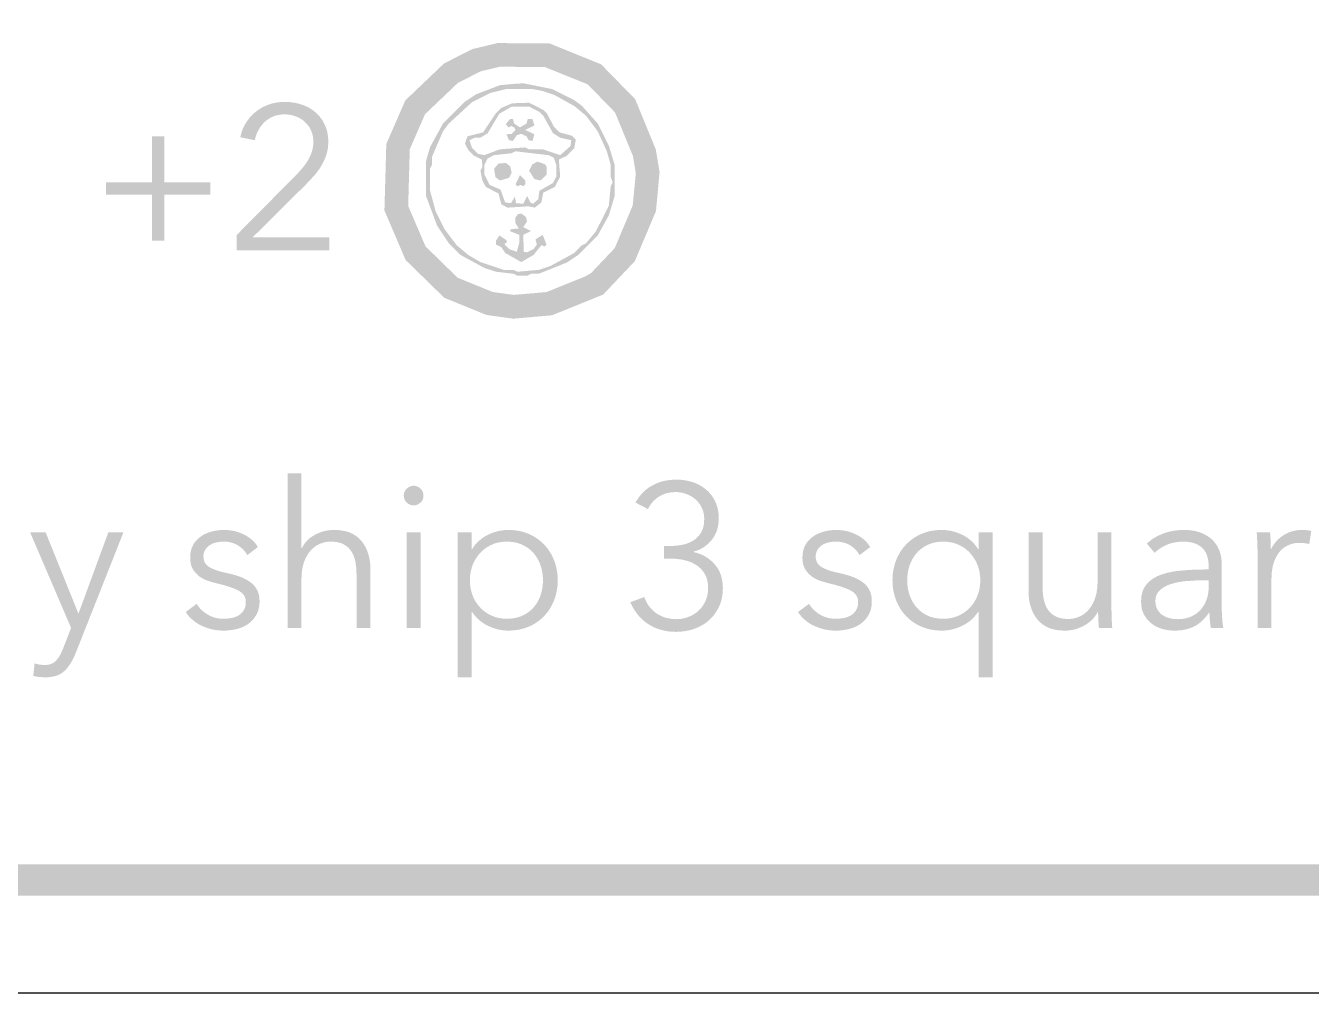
# Model space of a CAD drawing. Header units: millimetres. Extents: x 4 to 66.9, y 4 to 45.8.
# Drawn here: x 22.69 to 39.02, y 3.96 to 16.26 of the extents above; entities that cross this region are included whole.
import ezdxf

# ---------------------------------------------------------------- set-up
doc = ezdxf.new("R2010")
doc.units = ezdxf.units.MM
doc.layers.add('CUT', color=1, linetype='Continuous')
doc.layers.add('RASTER', color=7, linetype='Continuous')

msp = doc.modelspace()

# ---------------------------------------------------------------- hatches: boundary and pattern name
at = {"layer": 'RASTER'}
h = msp.add_hatch(color=7, dxfattribs=at)
h.paths.add_polyline_path([(5.2, 42.4), (5.234, 42.916), (5.337, 43.363), (5.509, 43.741), (5.75, 44.05), (6.059, 44.291), (6.438, 44.463), (6.884, 44.566), (7.4, 44.6), (63.489, 44.6), (64.005, 44.566), (64.452, 44.463), (64.83, 44.291), (65.139, 44.05), (65.38, 43.741), (65.552, 43.363), (65.655, 42.916), (65.689, 42.4), (65.689, 7.4), (65.655, 6.884), (65.552, 6.438), (65.38, 6.059), (65.139, 5.75), (64.83, 5.509), (64.452, 5.338), (64.005, 5.234), (63.489, 5.2), (7.4, 5.2), (6.884, 5.234), (6.438, 5.337), (6.059, 5.509), (5.75, 5.75), (5.509, 6.059), (5.337, 6.438), (5.234, 6.884), (5.2, 7.4)])
h.paths.add_polyline_path([(5.6, 42.4), (5.6, 7.4), (5.628, 6.978), (5.712, 6.612), (5.853, 6.303), (6.05, 6.05), (6.303, 5.853), (6.612, 5.713), (6.978, 5.628), (7.4, 5.6), (63.489, 5.6), (63.911, 5.628), (64.277, 5.712), (64.586, 5.853), (64.839, 6.05), (65.036, 6.303), (65.177, 6.612), (65.261, 6.978), (65.289, 7.4), (65.289, 42.4), (65.261, 42.822), (65.177, 43.188), (65.036, 43.497), (64.839, 43.75), (64.586, 43.947), (64.277, 44.088), (63.911, 44.172), (63.489, 44.2), (7.4, 44.2), (6.978, 44.172), (6.612, 44.088), (6.303, 43.947), (6.05, 43.75), (5.853, 43.497), (5.712, 43.188), (5.628, 42.822), (5.6, 42.4)], flags=0)
h = msp.add_hatch(color=7, dxfattribs=at)
h.paths.add_polyline_path([(28.681, 16.035), (29.345, 16.03), (29.998, 15.765), (30.431, 15.322), (30.693, 14.684), (30.741, 14.394), (30.695, 13.899), (30.426, 13.263), (30.024, 12.839), (29.375, 12.576), (28.882, 12.533), (28.542, 12.58), (28.006, 12.798), (27.514, 13.279), (27.245, 13.908), (27.269, 14.753), (27.51, 15.306), (28.003, 15.777), (28.367, 15.96)])
h.paths.add_polyline_path([(28.715, 15.735), (28.47, 15.677), (28.178, 15.529), (27.761, 15.131), (27.567, 14.686), (27.547, 13.965), (27.767, 13.452), (28.174, 13.054), (28.621, 12.872), (28.889, 12.835), (29.304, 12.871), (29.851, 13.092), (30.171, 13.429), (30.4, 13.973), (30.439, 14.383), (30.402, 14.601), (30.175, 15.154), (29.827, 15.511), (29.285, 15.73), (28.715, 15.735)], flags=0)
h = msp.add_hatch(color=7, dxfattribs=at)
h.paths.add_polyline_path([(28.769, 15.838), (29.206, 15.846), (29.429, 15.796), (29.757, 15.655), (29.98, 15.507), (30.152, 15.334), (30.35, 15.038), (30.491, 14.66), (30.54, 14.413), (30.54, 14.191), (30.441, 13.746), (30.202, 13.319), (29.905, 13.022), (29.528, 12.832), (29.108, 12.733), (28.861, 12.733), (28.811, 12.758), (28.564, 12.783), (28.416, 12.832), (28.063, 13.022), (27.791, 13.269), (27.668, 13.442), (27.502, 13.771), (27.428, 14.067), (27.428, 14.462), (27.477, 14.709), (27.618, 15.063), (27.791, 15.31), (27.939, 15.458), (28.137, 15.606), (28.416, 15.747), (28.638, 15.821)])
h.paths.add_polyline_path([(28.984, 15.796), (28.935, 15.771), (28.737, 15.771), (28.416, 15.673), (28.186, 15.557), (27.915, 15.359), (27.742, 15.137), (27.601, 14.858), (27.527, 14.635), (27.502, 14.339), (27.477, 14.289), (27.502, 14.018), (27.576, 13.771), (27.717, 13.492), (27.841, 13.319), (28.088, 13.096), (28.441, 12.906), (28.688, 12.832), (28.885, 12.832), (28.935, 12.807), (29.034, 12.832), (29.231, 12.832), (29.552, 12.931), (29.93, 13.146), (30.152, 13.393), (30.367, 13.795), (30.441, 14.067), (30.441, 14.215), (30.466, 14.265), (30.441, 14.536), (30.343, 14.858), (30.177, 15.186), (30.113, 15.245), (30.078, 15.31), (29.856, 15.507), (29.503, 15.697), (29.256, 15.771)], flags=0)
h.paths.add_polyline_path([(28.893, 15.517), (29.009, 15.524), (29.379, 15.45), (29.658, 15.31), (29.757, 15.235), (29.955, 15.013), (30.096, 14.734), (30.17, 14.487), (30.17, 14.092), (30.096, 13.845), (29.955, 13.59), (29.708, 13.343), (29.56, 13.245), (29.206, 13.104), (29.108, 13.104), (29.058, 13.079), (28.935, 13.079), (28.885, 13.104), (28.663, 13.129), (28.515, 13.178), (28.211, 13.343), (28.063, 13.492), (27.915, 13.714), (27.774, 14.092), (27.774, 14.536), (27.823, 14.709), (27.989, 15.013), (28.26, 15.285), (28.409, 15.384), (28.712, 15.5)], flags=0)
h.paths.add_polyline_path([(28.787, 15.45), (28.589, 15.401), (28.359, 15.285), (28.063, 15.013), (27.989, 14.914), (27.848, 14.586), (27.848, 14.487), (27.823, 14.438), (27.823, 14.166), (27.897, 13.894), (28.013, 13.665), (28.162, 13.467), (28.31, 13.343), (28.465, 13.252), (28.762, 13.153), (28.885, 13.153), (28.935, 13.129), (29.206, 13.153), (29.355, 13.203), (29.658, 13.368), (29.742, 13.457), (29.807, 13.492), (29.93, 13.64), (30.096, 13.968), (30.12, 14.215), (30.145, 14.265), (30.12, 14.339), (30.12, 14.487), (30.071, 14.66), (29.955, 14.914), (29.807, 15.112), (29.658, 15.235), (29.404, 15.376), (29.256, 15.426), (29.132, 15.45)], flags=0)
h.paths.add_polyline_path([(28.868, 15.27), (29.083, 15.277), (29.263, 15.186), (29.313, 15.137), (29.397, 14.974), (29.471, 14.9), (29.626, 14.858), (29.676, 14.808), (29.658, 14.702), (29.56, 14.603), (29.461, 14.554), (29.478, 14.339), (29.411, 14.208), (29.263, 14.134), (29.239, 14.01), (29.157, 13.944), (29.076, 13.961), (28.811, 13.944), (28.73, 13.986), (28.695, 14.124), (28.532, 14.208), (28.49, 14.289), (28.465, 14.413), (28.49, 14.462), (28.483, 14.554), (28.384, 14.603), (28.31, 14.677), (28.268, 14.759), (28.3, 14.85), (28.498, 14.9), (28.656, 15.137), (28.73, 15.211)], flags=0)
h.paths.add_polyline_path([(28.861, 15.228), (28.705, 15.137), (28.557, 14.89), (28.465, 14.833), (28.391, 14.833), (28.325, 14.801), (28.359, 14.702), (28.433, 14.628), (28.515, 14.611), (28.712, 14.685), (29.034, 14.709), (29.083, 14.685), (29.256, 14.685), (29.478, 14.611), (29.609, 14.727), (29.619, 14.801), (29.478, 14.833), (29.387, 14.89), (29.263, 15.112), (29.214, 15.161), (29.083, 15.228)], flags=0)
h.paths.add_polyline_path([(28.843, 15.072), (28.878, 15.072), (28.893, 15.013), (28.967, 14.964), (29.051, 15.013), (29.066, 15.072), (29.125, 15.072), (29.15, 14.988), (29.034, 14.932), (29.15, 14.875), (29.125, 14.791), (29.076, 14.801), (29.051, 14.85), (28.984, 14.882), (28.927, 14.865), (28.878, 14.791), (28.829, 14.801), (28.794, 14.875), (28.861, 14.882), (28.91, 14.932), (28.893, 14.964), (28.861, 14.981), (28.819, 14.964), (28.787, 15.006)], flags=0)
h.paths.add_polyline_path([(28.91, 14.66), (28.861, 14.635), (28.638, 14.611), (28.557, 14.569), (28.515, 14.487), (28.515, 14.364), (28.582, 14.233), (28.72, 14.173), (28.779, 14.01), (28.853, 14.001), (28.903, 14.084), (28.917, 14.001), (29.009, 13.993), (29.058, 14.092), (29.1, 14.01), (29.132, 13.993), (29.199, 14.05), (29.214, 14.159), (29.387, 14.257), (29.429, 14.339), (29.429, 14.487), (29.397, 14.578), (29.33, 14.611)], flags=0)
h.paths.add_polyline_path([(29.189, 14.529), (29.288, 14.494), (29.305, 14.462), (29.305, 14.364), (29.231, 14.289), (29.15, 14.307), (29.083, 14.413), (29.125, 14.494)], flags=0)
h.paths.add_polyline_path([(28.695, 14.504), (28.787, 14.512), (28.843, 14.47), (28.861, 14.388), (28.829, 14.322), (28.712, 14.289), (28.656, 14.331), (28.638, 14.438)], flags=0)
h.paths.add_polyline_path([(28.967, 14.356), (29.034, 14.289), (29.034, 14.24), (29.009, 14.215), (28.977, 14.233), (28.935, 14.215), (28.91, 14.24)], flags=0)
h.paths.add_polyline_path([(28.942, 13.862), (28.984, 13.87), (29.041, 13.828), (29.058, 13.771), (29.009, 13.697), (29.108, 13.647), (29.009, 13.598), (29.016, 13.383), (29.058, 13.376), (29.14, 13.418), (29.182, 13.474), (29.164, 13.541), (29.256, 13.598), (29.305, 13.474), (29.281, 13.45), (29.239, 13.467), (29.14, 13.343), (28.984, 13.252), (28.779, 13.368), (28.73, 13.442), (28.663, 13.474), (28.663, 13.524), (28.705, 13.59), (28.794, 13.531), (28.804, 13.507), (28.769, 13.482), (28.829, 13.418), (28.927, 13.383), (28.959, 13.499), (28.959, 13.598), (28.836, 13.647), (28.861, 13.672), (28.952, 13.679), (28.91, 13.746), (28.91, 13.82)], flags=0)
for points in [[(26.545, 13.4), (25.367, 13.4), (25.367, 13.595), (26.121, 14.357), (26.131, 14.367), (26.142, 14.378), (26.152, 14.389), (26.162, 14.4), (26.172, 14.411), (26.183, 14.423), (26.193, 14.435), (26.203, 14.447), (26.213, 14.459), (26.222, 14.471), (26.232, 14.483), (26.241, 14.496), (26.25, 14.508), (26.258, 14.521), (26.266, 14.534), (26.274, 14.547), (26.282, 14.56), (26.289, 14.573), (26.296, 14.587), (26.302, 14.6), (26.308, 14.614), (26.314, 14.628), (26.319, 14.643), (26.324, 14.657), (26.328, 14.672), (26.332, 14.687), (26.335, 14.702), (26.337, 14.717), (26.339, 14.732), (26.341, 14.747), (26.342, 14.762), (26.342, 14.778), (26.342, 14.798), (26.34, 14.817), (26.338, 14.836), (26.335, 14.855), (26.331, 14.873), (26.326, 14.89), (26.32, 14.907), (26.313, 14.924), (26.306, 14.94), (26.298, 14.955), (26.289, 14.97), (26.279, 14.984), (26.269, 14.997), (26.258, 15.01), (26.246, 15.022), (26.234, 15.034), (26.221, 15.045), (26.208, 15.056), (26.194, 15.065), (26.18, 15.074), (26.165, 15.083), (26.149, 15.091), (26.133, 15.098), (26.117, 15.104), (26.1, 15.11), (26.084, 15.115), (26.066, 15.119), (26.049, 15.123), (26.032, 15.126), (26.014, 15.127), (25.996, 15.129), (25.978, 15.129), (25.942, 15.128), (25.907, 15.123), (25.873, 15.116), (25.842, 15.106), (25.811, 15.093), (25.782, 15.077), (25.754, 15.058), (25.728, 15.037), (25.704, 15.013), (25.682, 14.987), (25.663, 14.96), (25.645, 14.932), (25.63, 14.902), (25.617, 14.87), (25.607, 14.836), (25.598, 14.801), (25.414, 14.838), (25.419, 14.862), (25.425, 14.885), (25.432, 14.908), (25.44, 14.931), (25.449, 14.953), (25.459, 14.975), (25.471, 14.996), (25.483, 15.017), (25.496, 15.038), (25.51, 15.057), (25.524, 15.076), (25.539, 15.095), (25.555, 15.112), (25.572, 15.129), (25.589, 15.145), (25.608, 15.16), (25.626, 15.175), (25.646, 15.188), (25.666, 15.201), (25.686, 15.214), (25.708, 15.225), (25.73, 15.235), (25.752, 15.245), (25.775, 15.254), (25.799, 15.262), (25.823, 15.269), (25.848, 15.274), (25.873, 15.279), (25.898, 15.283), (25.924, 15.285), (25.951, 15.287), (25.978, 15.288), (26.006, 15.287), (26.033, 15.286), (26.06, 15.283), (26.087, 15.279), (26.113, 15.275), (26.139, 15.269), (26.165, 15.263), (26.19, 15.255), (26.215, 15.246), (26.238, 15.237), (26.262, 15.226), (26.284, 15.215), (26.305, 15.202), (26.326, 15.189), (26.346, 15.174), (26.365, 15.159), (26.384, 15.142), (26.401, 15.125), (26.418, 15.107), (26.433, 15.087), (26.448, 15.067), (26.462, 15.046), (26.474, 15.024), (26.486, 15), (26.497, 14.976), (26.506, 14.951), (26.514, 14.925), (26.52, 14.898), (26.525, 14.87), (26.529, 14.841), (26.531, 14.811), (26.532, 14.781), (26.531, 14.759), (26.53, 14.737), (26.528, 14.716), (26.526, 14.695), (26.522, 14.675), (26.518, 14.655), (26.513, 14.636), (26.507, 14.617), (26.501, 14.598), (26.494, 14.58), (26.486, 14.561), (26.479, 14.543), (26.47, 14.526), (26.461, 14.508), (26.452, 14.491), (26.442, 14.474), (26.432, 14.457), (26.421, 14.44), (26.41, 14.424), (26.398, 14.408), (26.386, 14.392), (26.374, 14.376), (26.361, 14.36), (26.347, 14.345), (26.333, 14.33), (26.32, 14.315), (26.306, 14.299), (26.291, 14.284), (26.277, 14.269), (26.262, 14.254), (26.248, 14.239), (26.233, 14.224), (25.57, 13.566), (26.545, 13.566)], [(24.447, 14.266), (25.032, 14.266), (25.032, 14.11), (24.447, 14.11), (24.447, 13.525), (24.291, 13.525), (24.291, 14.11), (23.706, 14.11), (23.706, 14.266), (24.291, 14.266), (24.291, 14.851), (24.447, 14.851)], [(26.196, 9.617), (26.21, 9.643), (26.225, 9.667), (26.243, 9.69), (26.262, 9.712), (26.284, 9.733), (26.307, 9.752), (26.333, 9.769), (26.36, 9.786), (26.389, 9.8), (26.418, 9.813), (26.448, 9.824), (26.479, 9.832), (26.509, 9.839), (26.541, 9.844), (26.572, 9.847), (26.605, 9.848), (26.661, 9.846), (26.713, 9.839), (26.762, 9.829), (26.807, 9.814), (26.849, 9.794), (26.887, 9.77), (26.921, 9.742), (26.952, 9.71), (26.979, 9.674), (27.002, 9.636), (27.022, 9.594), (27.038, 9.55), (27.051, 9.503), (27.06, 9.454), (27.066, 9.401), (27.067, 9.346), (27.067, 8.6), (26.891, 8.6), (26.891, 9.273), (26.89, 9.297), (26.89, 9.32), (26.888, 9.343), (26.887, 9.365), (26.885, 9.387), (26.882, 9.407), (26.879, 9.428), (26.875, 9.448), (26.871, 9.467), (26.866, 9.485), (26.86, 9.503), (26.854, 9.52), (26.847, 9.536), (26.839, 9.552), (26.831, 9.567), (26.822, 9.581), (26.812, 9.595), (26.801, 9.608), (26.79, 9.62), (26.778, 9.631), (26.764, 9.642), (26.751, 9.651), (26.736, 9.66), (26.72, 9.669), (26.704, 9.676), (26.686, 9.682), (26.668, 9.688), (26.648, 9.692), (26.628, 9.695), (26.606, 9.698), (26.584, 9.699), (26.56, 9.7), (26.543, 9.699), (26.526, 9.698), (26.508, 9.696), (26.491, 9.693), (26.474, 9.689), (26.457, 9.684), (26.441, 9.678), (26.424, 9.671), (26.408, 9.664), (26.392, 9.655), (26.376, 9.646), (26.361, 9.635), (26.347, 9.624), (26.332, 9.611), (26.319, 9.598), (26.306, 9.584), (26.293, 9.569), (26.281, 9.553), (26.27, 9.536), (26.259, 9.518), (26.249, 9.499), (26.239, 9.479), (26.231, 9.458), (26.222, 9.436), (26.215, 9.413), (26.209, 9.389), (26.203, 9.364), (26.199, 9.338), (26.196, 9.311), (26.193, 9.283), (26.192, 9.254), (26.191, 9.224), (26.191, 8.6), (26.014, 8.6), (26.014, 10.566), (26.191, 10.566), (26.191, 9.617)], [(30.798, 9.645), (30.879, 9.645), (30.901, 9.645), (30.923, 9.646), (30.944, 9.648), (30.965, 9.65), (30.985, 9.652), (31.006, 9.655), (31.026, 9.659), (31.045, 9.663), (31.065, 9.668), (31.083, 9.674), (31.101, 9.68), (31.119, 9.687), (31.135, 9.695), (31.151, 9.703), (31.167, 9.712), (31.182, 9.722), (31.196, 9.732), (31.21, 9.744), (31.222, 9.756), (31.234, 9.768), (31.245, 9.782), (31.256, 9.796), (31.265, 9.811), (31.274, 9.827), (31.282, 9.844), (31.289, 9.861), (31.295, 9.88), (31.3, 9.899), (31.303, 9.919), (31.306, 9.939), (31.307, 9.961), (31.308, 9.983), (31.308, 10.002), (31.306, 10.021), (31.304, 10.04), (31.301, 10.058), (31.297, 10.075), (31.292, 10.092), (31.286, 10.109), (31.279, 10.125), (31.272, 10.141), (31.264, 10.156), (31.255, 10.17), (31.245, 10.184), (31.235, 10.197), (31.224, 10.21), (31.212, 10.222), (31.2, 10.234), (31.187, 10.245), (31.174, 10.256), (31.16, 10.265), (31.146, 10.274), (31.131, 10.283), (31.115, 10.291), (31.099, 10.298), (31.083, 10.304), (31.066, 10.31), (31.05, 10.315), (31.032, 10.319), (31.015, 10.323), (30.998, 10.326), (30.98, 10.327), (30.962, 10.329), (30.944, 10.329), (30.915, 10.328), (30.887, 10.326), (30.86, 10.321), (30.834, 10.315), (30.808, 10.308), (30.784, 10.298), (30.76, 10.287), (30.737, 10.274), (30.715, 10.26), (30.695, 10.244), (30.675, 10.226), (30.656, 10.207), (30.639, 10.186), (30.622, 10.163), (30.607, 10.139), (30.593, 10.113), (30.434, 10.196), (30.457, 10.232), (30.48, 10.266), (30.505, 10.297), (30.532, 10.325), (30.56, 10.352), (30.589, 10.376), (30.62, 10.397), (30.653, 10.416), (30.687, 10.433), (30.721, 10.447), (30.757, 10.46), (30.795, 10.47), (30.833, 10.478), (30.872, 10.483), (30.913, 10.486), (30.954, 10.488), (30.982, 10.487), (31.008, 10.486), (31.035, 10.483), (31.061, 10.479), (31.086, 10.475), (31.112, 10.469), (31.137, 10.463), (31.161, 10.455), (31.185, 10.447), (31.208, 10.437), (31.231, 10.427), (31.253, 10.415), (31.274, 10.403), (31.294, 10.39), (31.314, 10.375), (31.333, 10.36), (31.351, 10.344), (31.368, 10.327), (31.384, 10.309), (31.399, 10.29), (31.413, 10.271), (31.426, 10.25), (31.438, 10.228), (31.45, 10.205), (31.46, 10.182), (31.468, 10.158), (31.476, 10.132), (31.482, 10.106), (31.487, 10.079), (31.49, 10.052), (31.492, 10.023), (31.493, 9.994), (31.491, 9.953), (31.487, 9.915), (31.48, 9.878), (31.47, 9.843), (31.457, 9.81), (31.441, 9.778), (31.423, 9.748), (31.402, 9.719), (31.378, 9.693), (31.353, 9.669), (31.327, 9.647), (31.299, 9.627), (31.27, 9.61), (31.239, 9.595), (31.207, 9.583), (31.173, 9.572), (31.173, 9.567), (31.212, 9.557), (31.249, 9.545), (31.284, 9.53), (31.318, 9.512), (31.351, 9.492), (31.381, 9.469), (31.411, 9.443), (31.438, 9.415), (31.463, 9.384), (31.485, 9.352), (31.503, 9.317), (31.518, 9.28), (31.53, 9.24), (31.538, 9.199), (31.543, 9.155), (31.545, 9.11), (31.544, 9.077), (31.542, 9.045), (31.538, 9.014), (31.533, 8.984), (31.526, 8.956), (31.518, 8.928), (31.508, 8.9), (31.497, 8.874), (31.484, 8.849), (31.47, 8.825), (31.456, 8.802), (31.44, 8.779), (31.424, 8.758), (31.406, 8.738), (31.387, 8.718), (31.368, 8.7), (31.347, 8.683), (31.326, 8.666), (31.304, 8.651), (31.28, 8.637), (31.256, 8.624), (31.232, 8.612), (31.206, 8.601), (31.179, 8.591), (31.152, 8.582), (31.125, 8.574), (31.097, 8.568), (31.068, 8.563), (31.04, 8.559), (31.011, 8.556), (30.982, 8.554), (30.952, 8.553), (30.902, 8.555), (30.854, 8.559), (30.807, 8.567), (30.762, 8.578), (30.719, 8.591), (30.677, 8.608), (30.637, 8.628), (30.598, 8.651), (30.562, 8.676), (30.527, 8.705), (30.495, 8.736), (30.466, 8.769), (30.438, 8.806), (30.413, 8.844), (30.39, 8.886), (30.369, 8.93), (30.546, 8.995), (30.559, 8.963), (30.574, 8.933), (30.59, 8.904), (30.609, 8.877), (30.629, 8.852), (30.652, 8.829), (30.676, 8.808), (30.702, 8.788), (30.73, 8.771), (30.759, 8.756), (30.788, 8.743), (30.819, 8.733), (30.851, 8.725), (30.884, 8.719), (30.917, 8.716), (30.952, 8.714), (30.971, 8.715), (30.991, 8.716), (31.01, 8.718), (31.029, 8.721), (31.048, 8.725), (31.067, 8.73), (31.085, 8.735), (31.104, 8.742), (31.122, 8.749), (31.14, 8.757), (31.157, 8.765), (31.173, 8.775), (31.189, 8.785), (31.205, 8.796), (31.22, 8.807), (31.234, 8.82), (31.248, 8.833), (31.26, 8.846), (31.273, 8.861), (31.284, 8.876), (31.295, 8.892), (31.305, 8.908), (31.315, 8.925), (31.324, 8.943), (31.332, 8.962), (31.338, 8.981), (31.344, 9.001), (31.349, 9.021), (31.353, 9.042), (31.355, 9.064), (31.357, 9.087), (31.357, 9.11), (31.357, 9.135), (31.355, 9.16), (31.352, 9.183), (31.347, 9.205), (31.342, 9.227), (31.335, 9.247), (31.327, 9.267), (31.317, 9.285), (31.307, 9.303), (31.295, 9.319), (31.283, 9.335), (31.27, 9.35), (31.256, 9.364), (31.241, 9.377), (31.226, 9.389), (31.209, 9.401), (31.192, 9.411), (31.174, 9.421), (31.156, 9.43), (31.137, 9.439), (31.118, 9.446), (31.098, 9.453), (31.077, 9.459), (31.056, 9.464), (31.034, 9.469), (31.013, 9.473), (30.991, 9.476), (30.969, 9.479), (30.947, 9.481), (30.924, 9.483), (30.902, 9.484), (30.879, 9.484), (30.798, 9.484)], [(23.355, 8.79), (23.36, 8.79), (23.737, 9.817), (23.929, 9.817), (23.323, 8.285), (23.309, 8.251), (23.294, 8.219), (23.278, 8.188), (23.261, 8.159), (23.243, 8.132), (23.225, 8.106), (23.205, 8.082), (23.184, 8.06), (23.162, 8.041), (23.137, 8.024), (23.111, 8.009), (23.081, 7.997), (23.05, 7.988), (23.016, 7.981), (22.98, 7.977), (22.941, 7.976), (22.921, 7.976), (22.901, 7.977), (22.881, 7.978), (22.861, 7.98), (22.841, 7.982), (22.822, 7.985), (22.802, 7.988), (22.783, 7.992), (22.801, 8.153), (22.816, 8.148), (22.832, 8.144), (22.848, 8.14), (22.865, 8.137), (22.881, 8.135), (22.897, 8.133), (22.914, 8.132), (22.931, 8.132), (22.953, 8.133), (22.974, 8.135), (22.994, 8.14), (23.012, 8.146), (23.029, 8.154), (23.045, 8.163), (23.06, 8.175), (23.074, 8.188), (23.087, 8.203), (23.099, 8.219), (23.111, 8.237), (23.123, 8.256), (23.134, 8.277), (23.144, 8.299), (23.155, 8.323), (23.165, 8.348), (23.264, 8.603), (22.744, 9.817), (22.941, 9.817)], [(25.502, 9.528), (25.492, 9.547), (25.48, 9.564), (25.467, 9.581), (25.453, 9.597), (25.438, 9.612), (25.421, 9.626), (25.403, 9.639), (25.384, 9.652), (25.364, 9.663), (25.343, 9.673), (25.321, 9.681), (25.299, 9.688), (25.276, 9.693), (25.253, 9.697), (25.228, 9.699), (25.203, 9.7), (25.192, 9.7), (25.18, 9.699), (25.168, 9.698), (25.156, 9.697), (25.145, 9.696), (25.133, 9.694), (25.121, 9.692), (25.11, 9.689), (25.098, 9.687), (25.087, 9.683), (25.076, 9.68), (25.065, 9.676), (25.055, 9.671), (25.045, 9.666), (25.036, 9.661), (25.026, 9.656), (25.018, 9.65), (25.009, 9.643), (25.001, 9.636), (24.994, 9.629), (24.986, 9.621), (24.98, 9.613), (24.974, 9.605), (24.968, 9.596), (24.963, 9.586), (24.958, 9.577), (24.954, 9.567), (24.951, 9.556), (24.949, 9.545), (24.947, 9.534), (24.946, 9.522), (24.946, 9.51), (24.947, 9.489), (24.95, 9.47), (24.956, 9.451), (24.963, 9.434), (24.973, 9.418), (24.985, 9.404), (25, 9.391), (25.016, 9.379), (25.035, 9.368), (25.056, 9.357), (25.08, 9.347), (25.106, 9.337), (25.135, 9.327), (25.167, 9.318), (25.201, 9.31), (25.237, 9.302), (25.289, 9.29), (25.338, 9.277), (25.383, 9.263), (25.425, 9.248), (25.463, 9.231), (25.497, 9.213), (25.528, 9.194), (25.556, 9.173), (25.58, 9.151), (25.6, 9.127), (25.618, 9.102), (25.633, 9.074), (25.644, 9.045), (25.652, 9.014), (25.657, 8.981), (25.658, 8.946), (25.658, 8.92), (25.656, 8.896), (25.653, 8.872), (25.648, 8.85), (25.642, 8.828), (25.636, 8.808), (25.627, 8.789), (25.618, 8.77), (25.607, 8.753), (25.596, 8.736), (25.584, 8.72), (25.571, 8.705), (25.558, 8.691), (25.544, 8.678), (25.528, 8.665), (25.513, 8.653), (25.496, 8.642), (25.479, 8.632), (25.461, 8.623), (25.443, 8.614), (25.425, 8.607), (25.406, 8.6), (25.386, 8.594), (25.366, 8.588), (25.345, 8.584), (25.325, 8.58), (25.304, 8.576), (25.283, 8.574), (25.263, 8.572), (25.242, 8.57), (25.221, 8.569), (25.201, 8.569), (25.166, 8.57), (25.132, 8.572), (25.098, 8.577), (25.065, 8.583), (25.031, 8.591), (24.998, 8.601), (24.965, 8.613), (24.933, 8.626), (24.901, 8.641), (24.871, 8.659), (24.842, 8.678), (24.815, 8.699), (24.789, 8.723), (24.764, 8.748), (24.741, 8.776), (24.72, 8.805), (24.86, 8.909), (24.872, 8.89), (24.886, 8.871), (24.901, 8.853), (24.918, 8.835), (24.936, 8.819), (24.955, 8.803), (24.976, 8.788), (24.998, 8.774), (25.021, 8.761), (25.044, 8.75), (25.069, 8.741), (25.093, 8.733), (25.119, 8.727), (25.145, 8.723), (25.171, 8.72), (25.198, 8.72), (25.212, 8.72), (25.226, 8.72), (25.24, 8.721), (25.254, 8.722), (25.267, 8.724), (25.281, 8.725), (25.294, 8.728), (25.307, 8.73), (25.32, 8.733), (25.332, 8.736), (25.344, 8.74), (25.356, 8.744), (25.367, 8.749), (25.378, 8.754), (25.388, 8.76), (25.398, 8.766), (25.408, 8.773), (25.417, 8.78), (25.425, 8.788), (25.433, 8.796), (25.441, 8.804), (25.448, 8.813), (25.455, 8.823), (25.461, 8.833), (25.466, 8.843), (25.471, 8.854), (25.475, 8.866), (25.478, 8.878), (25.481, 8.891), (25.483, 8.904), (25.484, 8.918), (25.484, 8.933), (25.483, 8.956), (25.478, 8.978), (25.471, 8.998), (25.461, 9.017), (25.448, 9.034), (25.432, 9.05), (25.413, 9.064), (25.392, 9.077), (25.367, 9.089), (25.34, 9.101), (25.311, 9.112), (25.279, 9.124), (25.244, 9.135), (25.207, 9.146), (25.167, 9.156), (25.125, 9.167), (25.111, 9.17), (25.097, 9.174), (25.083, 9.177), (25.069, 9.181), (25.054, 9.186), (25.04, 9.19), (25.025, 9.195), (25.01, 9.199), (24.994, 9.204), (24.98, 9.21), (24.965, 9.216), (24.951, 9.223), (24.937, 9.231), (24.923, 9.239), (24.91, 9.247), (24.896, 9.256), (24.884, 9.266), (24.872, 9.277), (24.86, 9.288), (24.849, 9.299), (24.839, 9.311), (24.829, 9.324), (24.819, 9.337), (24.811, 9.351), (24.803, 9.366), (24.796, 9.382), (24.79, 9.398), (24.785, 9.416), (24.782, 9.434), (24.779, 9.453), (24.777, 9.473), (24.777, 9.494), (24.777, 9.517), (24.779, 9.539), (24.782, 9.561), (24.786, 9.581), (24.791, 9.601), (24.797, 9.619), (24.805, 9.637), (24.813, 9.654), (24.823, 9.671), (24.833, 9.686), (24.844, 9.701), (24.856, 9.715), (24.868, 9.728), (24.882, 9.741), (24.896, 9.752), (24.911, 9.763), (24.926, 9.774), (24.942, 9.784), (24.959, 9.793), (24.976, 9.801), (24.994, 9.808), (25.012, 9.815), (25.031, 9.822), (25.05, 9.827), (25.069, 9.832), (25.089, 9.836), (25.109, 9.84), (25.129, 9.843), (25.149, 9.845), (25.17, 9.847), (25.19, 9.848), (25.211, 9.848), (25.243, 9.847), (25.274, 9.844), (25.305, 9.84), (25.336, 9.834), (25.367, 9.826), (25.398, 9.816), (25.428, 9.804), (25.458, 9.791), (25.487, 9.776), (25.514, 9.759), (25.539, 9.741), (25.563, 9.722), (25.584, 9.701), (25.604, 9.679), (25.622, 9.655), (25.637, 9.63)], [(33.281, 9.528), (33.271, 9.547), (33.259, 9.564), (33.246, 9.581), (33.232, 9.597), (33.217, 9.612), (33.2, 9.626), (33.182, 9.639), (33.163, 9.652), (33.143, 9.663), (33.122, 9.673), (33.101, 9.681), (33.078, 9.688), (33.055, 9.693), (33.032, 9.697), (33.007, 9.699), (32.982, 9.7), (32.971, 9.7), (32.959, 9.699), (32.947, 9.698), (32.936, 9.697), (32.924, 9.696), (32.912, 9.694), (32.901, 9.692), (32.889, 9.689), (32.877, 9.687), (32.866, 9.683), (32.855, 9.68), (32.845, 9.676), (32.834, 9.671), (32.824, 9.666), (32.815, 9.661), (32.806, 9.656), (32.797, 9.65), (32.788, 9.643), (32.78, 9.636), (32.773, 9.629), (32.766, 9.621), (32.759, 9.613), (32.753, 9.605), (32.747, 9.596), (32.742, 9.586), (32.737, 9.577), (32.734, 9.567), (32.731, 9.556), (32.728, 9.545), (32.726, 9.534), (32.725, 9.522), (32.725, 9.51), (32.726, 9.489), (32.729, 9.47), (32.735, 9.451), (32.743, 9.434), (32.752, 9.418), (32.764, 9.404), (32.779, 9.391), (32.795, 9.379), (32.814, 9.368), (32.835, 9.357), (32.859, 9.347), (32.886, 9.337), (32.914, 9.327), (32.946, 9.318), (32.98, 9.31), (33.016, 9.302), (33.068, 9.29), (33.117, 9.277), (33.162, 9.263), (33.204, 9.248), (33.242, 9.231), (33.276, 9.213), (33.307, 9.194), (33.335, 9.173), (33.359, 9.151), (33.38, 9.127), (33.397, 9.102), (33.412, 9.074), (33.423, 9.045), (33.431, 9.014), (33.436, 8.981), (33.437, 8.946), (33.437, 8.92), (33.435, 8.896), (33.432, 8.872), (33.427, 8.85), (33.422, 8.828), (33.415, 8.808), (33.407, 8.789), (33.397, 8.77), (33.387, 8.753), (33.375, 8.736), (33.363, 8.72), (33.351, 8.705), (33.337, 8.691), (33.323, 8.678), (33.308, 8.665), (33.292, 8.653), (33.275, 8.642), (33.258, 8.632), (33.241, 8.623), (33.223, 8.614), (33.204, 8.607), (33.185, 8.6), (33.165, 8.594), (33.145, 8.588), (33.124, 8.584), (33.104, 8.58), (33.083, 8.576), (33.063, 8.574), (33.042, 8.572), (33.021, 8.57), (33.001, 8.569), (32.98, 8.569), (32.945, 8.57), (32.911, 8.572), (32.878, 8.577), (32.844, 8.583), (32.811, 8.591), (32.777, 8.601), (32.745, 8.613), (32.712, 8.626), (32.68, 8.641), (32.65, 8.659), (32.621, 8.678), (32.594, 8.699), (32.568, 8.723), (32.543, 8.748), (32.52, 8.776), (32.499, 8.805), (32.639, 8.909), (32.652, 8.89), (32.665, 8.871), (32.681, 8.853), (32.697, 8.835), (32.715, 8.819), (32.734, 8.803), (32.755, 8.788), (32.777, 8.774), (32.8, 8.761), (32.824, 8.75), (32.848, 8.741), (32.873, 8.733), (32.898, 8.727), (32.924, 8.723), (32.95, 8.72), (32.977, 8.72), (32.991, 8.72), (33.005, 8.72), (33.019, 8.721), (33.033, 8.722), (33.047, 8.724), (33.06, 8.725), (33.073, 8.728), (33.086, 8.73), (33.099, 8.733), (33.112, 8.736), (33.124, 8.74), (33.135, 8.744), (33.146, 8.749), (33.157, 8.754), (33.167, 8.76), (33.177, 8.766), (33.187, 8.773), (33.196, 8.78), (33.204, 8.788), (33.213, 8.796), (33.22, 8.804), (33.227, 8.813), (33.234, 8.823), (33.24, 8.833), (33.245, 8.843), (33.25, 8.854), (33.254, 8.866), (33.257, 8.878), (33.26, 8.891), (33.262, 8.904), (33.263, 8.918), (33.263, 8.933), (33.262, 8.956), (33.257, 8.978), (33.25, 8.998), (33.24, 9.017), (33.227, 9.034), (33.211, 9.05), (33.193, 9.064), (33.171, 9.077), (33.147, 9.089), (33.12, 9.101), (33.09, 9.112), (33.058, 9.124), (33.024, 9.135), (32.986, 9.146), (32.947, 9.156), (32.904, 9.167), (32.891, 9.17), (32.877, 9.174), (32.863, 9.177), (32.848, 9.181), (32.834, 9.186), (32.819, 9.19), (32.804, 9.195), (32.789, 9.199), (32.774, 9.204), (32.759, 9.21), (32.744, 9.216), (32.73, 9.223), (32.716, 9.231), (32.702, 9.239), (32.689, 9.247), (32.676, 9.256), (32.663, 9.266), (32.651, 9.277), (32.639, 9.288), (32.628, 9.299), (32.618, 9.311), (32.608, 9.324), (32.599, 9.337), (32.59, 9.351), (32.582, 9.366), (32.575, 9.382), (32.569, 9.398), (32.564, 9.416), (32.561, 9.434), (32.558, 9.453), (32.557, 9.473), (32.556, 9.494), (32.557, 9.517), (32.558, 9.539), (32.561, 9.561), (32.565, 9.581), (32.57, 9.601), (32.576, 9.619), (32.584, 9.637), (32.592, 9.654), (32.602, 9.671), (32.612, 9.686), (32.623, 9.701), (32.635, 9.715), (32.648, 9.728), (32.661, 9.741), (32.675, 9.752), (32.69, 9.763), (32.705, 9.774), (32.722, 9.784), (32.738, 9.793), (32.755, 9.801), (32.773, 9.808), (32.791, 9.815), (32.81, 9.822), (32.829, 9.827), (32.849, 9.832), (32.868, 9.836), (32.888, 9.84), (32.908, 9.843), (32.929, 9.845), (32.949, 9.847), (32.969, 9.848), (32.99, 9.848), (33.022, 9.847), (33.053, 9.844), (33.085, 9.84), (33.116, 9.834), (33.146, 9.826), (33.177, 9.816), (33.207, 9.804), (33.237, 9.791), (33.266, 9.776), (33.293, 9.759), (33.318, 9.741), (33.342, 9.722), (33.363, 9.701), (33.383, 9.679), (33.401, 9.655), (33.417, 9.63)], [(36.323, 8.6), (36.322, 8.613), (36.321, 8.625), (36.32, 8.639), (36.319, 8.652), (36.318, 8.666), (36.317, 8.68), (36.316, 8.694), (36.316, 8.709), (36.315, 8.724), (36.314, 8.738), (36.314, 8.751), (36.314, 8.764), (36.313, 8.776), (36.313, 8.787), (36.313, 8.798), (36.313, 8.808), (36.308, 8.808), (36.294, 8.782), (36.278, 8.757), (36.26, 8.734), (36.24, 8.711), (36.217, 8.69), (36.193, 8.671), (36.167, 8.652), (36.139, 8.635), (36.109, 8.62), (36.079, 8.606), (36.049, 8.595), (36.019, 8.585), (35.987, 8.578), (35.956, 8.573), (35.924, 8.57), (35.892, 8.569), (35.836, 8.571), (35.783, 8.577), (35.735, 8.588), (35.689, 8.603), (35.648, 8.623), (35.61, 8.646), (35.575, 8.674), (35.545, 8.707), (35.518, 8.742), (35.494, 8.781), (35.474, 8.822), (35.458, 8.866), (35.445, 8.913), (35.436, 8.963), (35.431, 9.015), (35.429, 9.071), (35.429, 9.817), (35.606, 9.817), (35.606, 9.143), (35.606, 9.12), (35.607, 9.096), (35.608, 9.074), (35.61, 9.052), (35.612, 9.03), (35.615, 9.009), (35.618, 8.989), (35.621, 8.969), (35.626, 8.95), (35.631, 8.932), (35.636, 8.914), (35.643, 8.897), (35.65, 8.88), (35.657, 8.865), (35.666, 8.85), (35.675, 8.835), (35.685, 8.822), (35.695, 8.809), (35.707, 8.797), (35.719, 8.786), (35.732, 8.775), (35.746, 8.765), (35.761, 8.756), (35.776, 8.748), (35.793, 8.741), (35.81, 8.735), (35.828, 8.729), (35.848, 8.725), (35.868, 8.721), (35.89, 8.719), (35.912, 8.717), (35.936, 8.717), (35.953, 8.717), (35.971, 8.719), (35.988, 8.721), (36.005, 8.724), (36.022, 8.728), (36.039, 8.733), (36.056, 8.739), (36.073, 8.746), (36.089, 8.753), (36.105, 8.762), (36.12, 8.771), (36.135, 8.782), (36.15, 8.793), (36.164, 8.805), (36.178, 8.819), (36.191, 8.833), (36.203, 8.848), (36.216, 8.864), (36.227, 8.881), (36.238, 8.899), (36.248, 8.918), (36.257, 8.938), (36.266, 8.959), (36.274, 8.981), (36.281, 9.004), (36.288, 9.028), (36.293, 9.053), (36.297, 9.079), (36.301, 9.106), (36.303, 9.134), (36.305, 9.163), (36.305, 9.193), (36.305, 9.817), (36.482, 9.817), (36.482, 8.868), (36.482, 8.855), (36.482, 8.841), (36.482, 8.827), (36.483, 8.811), (36.483, 8.795), (36.483, 8.778), (36.484, 8.759), (36.485, 8.74), (36.485, 8.721), (36.486, 8.702), (36.487, 8.684), (36.488, 8.666), (36.489, 8.649), (36.49, 8.632), (36.491, 8.616), (36.492, 8.6)], [(38.338, 9.549), (38.338, 9.562), (38.338, 9.575), (38.338, 9.59), (38.338, 9.606), (38.337, 9.622), (38.337, 9.639), (38.336, 9.657), (38.336, 9.676), (38.335, 9.696), (38.334, 9.714), (38.333, 9.733), (38.333, 9.75), (38.332, 9.768), (38.33, 9.785), (38.329, 9.801), (38.328, 9.817), (38.497, 9.817), (38.498, 9.804), (38.499, 9.791), (38.501, 9.778), (38.502, 9.765), (38.502, 9.751), (38.503, 9.737), (38.504, 9.722), (38.505, 9.708), (38.505, 9.693), (38.506, 9.679), (38.506, 9.666), (38.507, 9.653), (38.507, 9.641), (38.507, 9.63), (38.507, 9.619), (38.507, 9.609), (38.513, 9.609), (38.526, 9.635), (38.542, 9.66), (38.559, 9.683), (38.578, 9.705), (38.598, 9.726), (38.62, 9.746), (38.643, 9.764), (38.669, 9.782), (38.695, 9.797), (38.722, 9.811), (38.75, 9.822), (38.779, 9.831), (38.809, 9.839), (38.839, 9.844), (38.871, 9.847), (38.903, 9.848), (38.911, 9.848), (38.919, 9.848), (38.927, 9.848), (38.935, 9.847), (38.942, 9.847), (38.95, 9.847), (38.957, 9.846), (38.964, 9.845), (38.971, 9.845), (38.977, 9.844), (38.984, 9.843), (38.991, 9.841), (38.998, 9.84), (39.005, 9.839), (39.012, 9.837), (39.02, 9.835), (38.996, 9.669), (38.992, 9.67), (38.987, 9.671), (38.982, 9.672), (38.975, 9.674), (38.969, 9.675), (38.961, 9.676), (38.953, 9.678), (38.944, 9.679), (38.935, 9.68), (38.926, 9.681), (38.917, 9.682), (38.908, 9.683), (38.899, 9.683), (38.89, 9.684), (38.881, 9.684), (38.871, 9.684), (38.854, 9.684), (38.837, 9.683), (38.819, 9.681), (38.803, 9.678), (38.786, 9.674), (38.769, 9.67), (38.753, 9.664), (38.736, 9.658), (38.72, 9.651), (38.705, 9.643), (38.69, 9.634), (38.675, 9.625), (38.662, 9.614), (38.648, 9.602), (38.635, 9.59), (38.623, 9.576), (38.611, 9.562), (38.6, 9.546), (38.59, 9.53), (38.58, 9.513), (38.57, 9.494), (38.561, 9.475), (38.553, 9.455), (38.545, 9.433), (38.538, 9.411), (38.532, 9.388), (38.527, 9.363), (38.523, 9.337), (38.519, 9.311), (38.517, 9.283), (38.516, 9.254), (38.515, 9.224), (38.515, 8.6), (38.338, 8.6), (38.338, 9.549)]]:
    msp.add_hatch(color=7, dxfattribs=at).paths.add_polyline_path(points)
h = msp.add_hatch(color=7, dxfattribs=at)
h.paths.add_polyline_path([(27.704, 8.6), (27.528, 8.6), (27.528, 9.817), (27.704, 9.817)])
h.paths.add_polyline_path([(27.741, 10.285), (27.74, 10.271), (27.738, 10.259), (27.735, 10.247), (27.731, 10.235), (27.726, 10.224), (27.719, 10.214), (27.711, 10.204), (27.702, 10.195), (27.692, 10.187), (27.682, 10.18), (27.671, 10.174), (27.661, 10.169), (27.65, 10.165), (27.639, 10.162), (27.628, 10.161), (27.616, 10.16), (27.604, 10.161), (27.593, 10.162), (27.582, 10.165), (27.571, 10.169), (27.561, 10.174), (27.55, 10.18), (27.54, 10.187), (27.53, 10.195), (27.521, 10.204), (27.513, 10.214), (27.506, 10.224), (27.501, 10.235), (27.497, 10.247), (27.494, 10.259), (27.492, 10.271), (27.491, 10.285), (27.492, 10.298), (27.494, 10.311), (27.497, 10.323), (27.501, 10.335), (27.506, 10.345), (27.513, 10.356), (27.521, 10.365), (27.53, 10.374), (27.54, 10.383), (27.55, 10.39), (27.561, 10.396), (27.571, 10.401), (27.582, 10.405), (27.593, 10.407), (27.604, 10.409), (27.616, 10.41), (27.628, 10.409), (27.639, 10.407), (27.65, 10.405), (27.661, 10.401), (27.671, 10.396), (27.682, 10.39), (27.692, 10.383), (27.702, 10.374), (27.711, 10.365), (27.719, 10.356), (27.726, 10.345), (27.731, 10.335), (27.735, 10.323), (27.738, 10.311), (27.74, 10.298), (27.741, 10.285)])
h = msp.add_hatch(color=7, dxfattribs=at)
h.paths.add_polyline_path([(28.352, 7.976), (28.175, 7.976), (28.175, 9.817), (28.352, 9.817), (28.352, 9.606), (28.36, 9.606), (28.379, 9.635), (28.4, 9.662), (28.423, 9.688), (28.448, 9.711), (28.474, 9.733), (28.501, 9.753), (28.53, 9.771), (28.561, 9.787), (28.593, 9.801), (28.624, 9.814), (28.656, 9.824), (28.688, 9.833), (28.72, 9.839), (28.752, 9.844), (28.785, 9.847), (28.817, 9.848), (28.853, 9.847), (28.887, 9.845), (28.921, 9.841), (28.953, 9.836), (28.985, 9.829), (29.016, 9.82), (29.047, 9.81), (29.076, 9.799), (29.104, 9.786), (29.132, 9.772), (29.158, 9.756), (29.183, 9.74), (29.207, 9.723), (29.23, 9.704), (29.252, 9.684), (29.274, 9.663), (29.293, 9.641), (29.312, 9.619), (29.33, 9.595), (29.346, 9.57), (29.362, 9.544), (29.376, 9.517), (29.389, 9.489), (29.401, 9.461), (29.412, 9.431), (29.421, 9.401), (29.429, 9.37), (29.435, 9.339), (29.44, 9.307), (29.444, 9.275), (29.446, 9.242), (29.446, 9.208), (29.446, 9.175), (29.444, 9.142), (29.44, 9.11), (29.435, 9.078), (29.429, 9.047), (29.421, 9.016), (29.412, 8.986), (29.401, 8.956), (29.389, 8.927), (29.376, 8.9), (29.362, 8.873), (29.346, 8.847), (29.33, 8.822), (29.312, 8.798), (29.293, 8.775), (29.274, 8.753), (29.252, 8.733), (29.23, 8.713), (29.207, 8.694), (29.183, 8.677), (29.158, 8.66), (29.132, 8.645), (29.104, 8.631), (29.076, 8.618), (29.047, 8.607), (29.016, 8.597), (28.985, 8.588), (28.953, 8.581), (28.921, 8.576), (28.887, 8.572), (28.853, 8.57), (28.817, 8.569), (28.785, 8.57), (28.752, 8.573), (28.72, 8.577), (28.688, 8.584), (28.656, 8.593), (28.624, 8.603), (28.593, 8.616), (28.561, 8.63), (28.53, 8.646), (28.501, 8.664), (28.474, 8.683), (28.448, 8.704), (28.423, 8.727), (28.4, 8.752), (28.379, 8.778), (28.36, 8.805), (28.352, 8.805)])
h.paths.add_polyline_path([(29.259, 9.208), (29.259, 9.234), (29.257, 9.258), (29.255, 9.283), (29.251, 9.307), (29.247, 9.331), (29.242, 9.354), (29.235, 9.377), (29.228, 9.399), (29.22, 9.422), (29.211, 9.443), (29.201, 9.463), (29.19, 9.483), (29.178, 9.502), (29.166, 9.521), (29.152, 9.539), (29.138, 9.555), (29.123, 9.572), (29.107, 9.587), (29.091, 9.601), (29.073, 9.615), (29.055, 9.628), (29.035, 9.64), (29.015, 9.651), (28.994, 9.661), (28.972, 9.67), (28.95, 9.678), (28.926, 9.685), (28.902, 9.69), (28.878, 9.694), (28.852, 9.697), (28.826, 9.699), (28.799, 9.7), (28.774, 9.699), (28.749, 9.697), (28.725, 9.694), (28.702, 9.69), (28.678, 9.685), (28.656, 9.679), (28.633, 9.671), (28.612, 9.662), (28.591, 9.652), (28.57, 9.641), (28.551, 9.63), (28.532, 9.617), (28.514, 9.604), (28.496, 9.589), (28.48, 9.574), (28.464, 9.558), (28.448, 9.541), (28.434, 9.523), (28.421, 9.505), (28.408, 9.486), (28.396, 9.466), (28.385, 9.445), (28.375, 9.424), (28.366, 9.402), (28.358, 9.379), (28.351, 9.356), (28.345, 9.333), (28.34, 9.309), (28.336, 9.284), (28.333, 9.26), (28.332, 9.234), (28.331, 9.208), (28.332, 9.183), (28.333, 9.157), (28.336, 9.132), (28.34, 9.108), (28.345, 9.084), (28.351, 9.06), (28.358, 9.037), (28.366, 9.015), (28.375, 8.993), (28.385, 8.971), (28.396, 8.951), (28.408, 8.931), (28.421, 8.912), (28.434, 8.894), (28.448, 8.877), (28.464, 8.86), (28.48, 8.844), (28.496, 8.829), (28.514, 8.815), (28.532, 8.802), (28.551, 8.789), (28.57, 8.778), (28.591, 8.767), (28.612, 8.757), (28.633, 8.748), (28.656, 8.741), (28.678, 8.734), (28.702, 8.729), (28.725, 8.725), (28.749, 8.722), (28.774, 8.72), (28.799, 8.72), (28.826, 8.72), (28.852, 8.722), (28.878, 8.725), (28.902, 8.729), (28.926, 8.734), (28.95, 8.741), (28.972, 8.748), (28.994, 8.757), (29.015, 8.767), (29.035, 8.778), (29.055, 8.79), (29.073, 8.802), (29.091, 8.816), (29.107, 8.83), (29.123, 8.845), (29.138, 8.861), (29.152, 8.878), (29.166, 8.896), (29.178, 8.914), (29.19, 8.933), (29.201, 8.953), (29.211, 8.974), (29.22, 8.995), (29.228, 9.017), (29.235, 9.04), (29.242, 9.063), (29.247, 9.086), (29.251, 9.11), (29.255, 9.134), (29.257, 9.158), (29.259, 9.183), (29.259, 9.208)], flags=0)
h = msp.add_hatch(color=7, dxfattribs=at)
h.paths.add_polyline_path([(34.787, 8.805), (34.767, 8.778), (34.746, 8.752), (34.723, 8.727), (34.699, 8.704), (34.673, 8.683), (34.645, 8.664), (34.616, 8.646), (34.585, 8.63), (34.554, 8.616), (34.522, 8.603), (34.49, 8.593), (34.458, 8.584), (34.426, 8.577), (34.394, 8.573), (34.362, 8.57), (34.329, 8.569), (34.294, 8.57), (34.259, 8.572), (34.226, 8.576), (34.193, 8.581), (34.161, 8.588), (34.13, 8.597), (34.1, 8.607), (34.071, 8.618), (34.042, 8.631), (34.015, 8.645), (33.988, 8.66), (33.963, 8.677), (33.939, 8.694), (33.916, 8.713), (33.894, 8.733), (33.873, 8.753), (33.853, 8.775), (33.834, 8.798), (33.817, 8.822), (33.8, 8.847), (33.785, 8.873), (33.771, 8.9), (33.757, 8.927), (33.746, 8.956), (33.735, 8.986), (33.726, 9.016), (33.718, 9.047), (33.711, 9.078), (33.706, 9.11), (33.703, 9.142), (33.701, 9.175), (33.7, 9.208), (33.701, 9.242), (33.703, 9.275), (33.706, 9.307), (33.711, 9.339), (33.718, 9.37), (33.726, 9.401), (33.735, 9.431), (33.746, 9.461), (33.757, 9.489), (33.771, 9.517), (33.785, 9.544), (33.8, 9.57), (33.817, 9.595), (33.834, 9.619), (33.853, 9.641), (33.873, 9.663), (33.894, 9.684), (33.916, 9.704), (33.939, 9.723), (33.963, 9.74), (33.988, 9.756), (34.015, 9.772), (34.042, 9.786), (34.071, 9.799), (34.1, 9.81), (34.13, 9.82), (34.161, 9.829), (34.193, 9.836), (34.226, 9.841), (34.259, 9.845), (34.294, 9.847), (34.329, 9.848), (34.362, 9.847), (34.394, 9.844), (34.426, 9.839), (34.458, 9.833), (34.49, 9.824), (34.522, 9.814), (34.554, 9.801), (34.585, 9.787), (34.616, 9.771), (34.645, 9.753), (34.673, 9.733), (34.699, 9.711), (34.723, 9.688), (34.746, 9.662), (34.767, 9.635), (34.787, 9.606), (34.795, 9.606), (34.795, 9.817), (34.971, 9.817), (34.971, 7.976), (34.795, 7.976), (34.795, 8.805)])
h.paths.add_polyline_path([(33.887, 9.208), (33.888, 9.183), (33.889, 9.158), (33.892, 9.134), (33.895, 9.11), (33.899, 9.086), (33.905, 9.063), (33.911, 9.04), (33.918, 9.017), (33.927, 8.995), (33.936, 8.974), (33.946, 8.953), (33.956, 8.933), (33.968, 8.914), (33.981, 8.896), (33.994, 8.878), (34.008, 8.861), (34.023, 8.845), (34.039, 8.83), (34.056, 8.816), (34.073, 8.802), (34.092, 8.79), (34.111, 8.778), (34.131, 8.767), (34.152, 8.757), (34.174, 8.748), (34.197, 8.741), (34.22, 8.734), (34.244, 8.729), (34.269, 8.725), (34.294, 8.722), (34.32, 8.72), (34.347, 8.72), (34.373, 8.72), (34.397, 8.722), (34.421, 8.725), (34.445, 8.729), (34.468, 8.734), (34.491, 8.741), (34.513, 8.748), (34.535, 8.757), (34.556, 8.767), (34.576, 8.778), (34.596, 8.789), (34.615, 8.802), (34.633, 8.815), (34.65, 8.829), (34.667, 8.844), (34.683, 8.86), (34.698, 8.877), (34.712, 8.894), (34.726, 8.912), (34.738, 8.931), (34.75, 8.951), (34.761, 8.971), (34.771, 8.993), (34.78, 9.015), (34.789, 9.037), (34.796, 9.06), (34.802, 9.084), (34.807, 9.108), (34.81, 9.132), (34.813, 9.157), (34.815, 9.183), (34.815, 9.208), (34.815, 9.234), (34.813, 9.26), (34.81, 9.284), (34.807, 9.309), (34.802, 9.333), (34.796, 9.356), (34.789, 9.379), (34.78, 9.402), (34.771, 9.424), (34.761, 9.445), (34.75, 9.466), (34.738, 9.486), (34.726, 9.505), (34.712, 9.523), (34.698, 9.541), (34.683, 9.558), (34.667, 9.574), (34.65, 9.589), (34.633, 9.604), (34.615, 9.617), (34.596, 9.63), (34.576, 9.641), (34.556, 9.652), (34.535, 9.662), (34.513, 9.671), (34.491, 9.679), (34.468, 9.685), (34.445, 9.69), (34.421, 9.694), (34.397, 9.697), (34.373, 9.699), (34.347, 9.7), (34.32, 9.699), (34.294, 9.697), (34.269, 9.694), (34.244, 9.69), (34.22, 9.685), (34.197, 9.678), (34.174, 9.67), (34.152, 9.661), (34.131, 9.651), (34.111, 9.64), (34.092, 9.628), (34.073, 9.615), (34.056, 9.601), (34.039, 9.587), (34.023, 9.572), (34.008, 9.555), (33.994, 9.539), (33.981, 9.521), (33.968, 9.502), (33.956, 9.483), (33.946, 9.463), (33.936, 9.443), (33.927, 9.422), (33.918, 9.399), (33.911, 9.377), (33.905, 9.354), (33.899, 9.331), (33.895, 9.307), (33.892, 9.283), (33.889, 9.258), (33.888, 9.234), (33.887, 9.208)], flags=0)
h = msp.add_hatch(color=7, dxfattribs=at)
h.paths.add_polyline_path([(37.717, 9.385), (37.716, 9.424), (37.712, 9.459), (37.705, 9.493), (37.696, 9.524), (37.685, 9.552), (37.67, 9.578), (37.653, 9.601), (37.634, 9.622), (37.612, 9.64), (37.587, 9.656), (37.561, 9.669), (37.532, 9.68), (37.5, 9.689), (37.467, 9.695), (37.43, 9.699), (37.392, 9.7), (37.365, 9.699), (37.338, 9.697), (37.312, 9.694), (37.287, 9.69), (37.262, 9.685), (37.237, 9.678), (37.213, 9.67), (37.189, 9.661), (37.166, 9.651), (37.144, 9.64), (37.123, 9.628), (37.103, 9.615), (37.083, 9.602), (37.065, 9.588), (37.047, 9.573), (37.031, 9.557), (36.932, 9.674), (36.951, 9.692), (36.973, 9.71), (36.995, 9.727), (37.019, 9.743), (37.045, 9.758), (37.072, 9.772), (37.101, 9.786), (37.131, 9.799), (37.162, 9.81), (37.194, 9.82), (37.228, 9.829), (37.262, 9.836), (37.298, 9.841), (37.334, 9.845), (37.372, 9.847), (37.41, 9.848), (37.435, 9.848), (37.459, 9.846), (37.482, 9.844), (37.506, 9.841), (37.529, 9.837), (37.551, 9.833), (37.573, 9.827), (37.595, 9.821), (37.616, 9.813), (37.636, 9.805), (37.656, 9.796), (37.675, 9.787), (37.694, 9.776), (37.712, 9.764), (37.729, 9.752), (37.746, 9.739), (37.761, 9.725), (37.776, 9.71), (37.79, 9.694), (37.803, 9.677), (37.816, 9.659), (37.827, 9.641), (37.837, 9.621), (37.847, 9.601), (37.856, 9.58), (37.863, 9.558), (37.869, 9.535), (37.874, 9.511), (37.878, 9.486), (37.881, 9.46), (37.883, 9.434), (37.883, 9.406), (37.883, 8.873), (37.883, 8.855), (37.884, 8.838), (37.884, 8.82), (37.885, 8.801), (37.885, 8.783), (37.886, 8.765), (37.887, 8.746), (37.889, 8.727), (37.89, 8.709), (37.892, 8.691), (37.893, 8.674), (37.895, 8.658), (37.897, 8.642), (37.899, 8.627), (37.902, 8.613), (37.904, 8.6), (37.746, 8.6), (37.744, 8.611), (37.742, 8.623), (37.74, 8.634), (37.738, 8.646), (37.737, 8.658), (37.735, 8.671), (37.734, 8.683), (37.733, 8.696), (37.731, 8.709), (37.73, 8.722), (37.729, 8.735), (37.729, 8.748), (37.728, 8.76), (37.728, 8.773), (37.727, 8.785), (37.727, 8.798), (37.722, 8.798), (37.701, 8.768), (37.679, 8.741), (37.657, 8.716), (37.633, 8.693), (37.61, 8.672), (37.585, 8.653), (37.56, 8.637), (37.534, 8.622), (37.507, 8.61), (37.478, 8.599), (37.449, 8.59), (37.418, 8.582), (37.385, 8.576), (37.352, 8.572), (37.317, 8.57), (37.28, 8.569), (37.263, 8.569), (37.245, 8.57), (37.227, 8.572), (37.209, 8.574), (37.191, 8.576), (37.173, 8.58), (37.154, 8.584), (37.136, 8.588), (37.118, 8.594), (37.1, 8.6), (37.082, 8.606), (37.065, 8.614), (37.048, 8.622), (37.032, 8.631), (37.016, 8.641), (37.001, 8.652), (36.986, 8.663), (36.971, 8.676), (36.958, 8.689), (36.945, 8.703), (36.932, 8.717), (36.921, 8.733), (36.91, 8.749), (36.899, 8.766), (36.89, 8.784), (36.882, 8.803), (36.875, 8.823), (36.869, 8.844), (36.865, 8.866), (36.862, 8.889), (36.86, 8.913), (36.859, 8.938), (36.86, 8.972), (36.863, 9.005), (36.869, 9.035), (36.877, 9.064), (36.887, 9.091), (36.899, 9.116), (36.914, 9.139), (36.931, 9.16), (36.949, 9.18), (36.969, 9.199), (36.991, 9.216), (37.014, 9.232), (37.039, 9.246), (37.065, 9.26), (37.092, 9.272), (37.122, 9.282), (37.152, 9.292), (37.184, 9.301), (37.216, 9.309), (37.25, 9.316), (37.285, 9.322), (37.321, 9.327), (37.358, 9.331), (37.396, 9.334), (37.435, 9.337), (37.474, 9.34), (37.514, 9.342), (37.554, 9.343), (37.594, 9.345), (37.635, 9.345), (37.676, 9.346), (37.717, 9.346)])
h.paths.add_polyline_path([(37.665, 9.208), (37.638, 9.208), (37.61, 9.208), (37.583, 9.207), (37.555, 9.206), (37.528, 9.205), (37.5, 9.203), (37.473, 9.201), (37.445, 9.199), (37.418, 9.197), (37.391, 9.194), (37.365, 9.19), (37.34, 9.186), (37.315, 9.181), (37.291, 9.175), (37.268, 9.169), (37.245, 9.163), (37.223, 9.156), (37.202, 9.148), (37.182, 9.139), (37.164, 9.129), (37.146, 9.119), (37.129, 9.108), (37.113, 9.096), (37.098, 9.084), (37.085, 9.07), (37.073, 9.055), (37.063, 9.04), (37.055, 9.023), (37.049, 9.005), (37.045, 8.987), (37.042, 8.967), (37.041, 8.946), (37.041, 8.93), (37.043, 8.915), (37.044, 8.9), (37.047, 8.886), (37.051, 8.873), (37.055, 8.86), (37.06, 8.848), (37.066, 8.837), (37.072, 8.826), (37.079, 8.816), (37.087, 8.806), (37.095, 8.797), (37.103, 8.788), (37.112, 8.78), (37.122, 8.772), (37.132, 8.765), (37.143, 8.759), (37.153, 8.752), (37.164, 8.747), (37.176, 8.742), (37.188, 8.737), (37.2, 8.733), (37.212, 8.729), (37.224, 8.726), (37.237, 8.723), (37.25, 8.721), (37.263, 8.719), (37.275, 8.717), (37.288, 8.716), (37.301, 8.715), (37.314, 8.715), (37.327, 8.714), (37.35, 8.715), (37.372, 8.716), (37.394, 8.719), (37.415, 8.723), (37.436, 8.727), (37.456, 8.733), (37.475, 8.739), (37.493, 8.747), (37.511, 8.755), (37.528, 8.765), (37.545, 8.775), (37.56, 8.785), (37.575, 8.797), (37.589, 8.809), (37.603, 8.822), (37.616, 8.835), (37.628, 8.85), (37.639, 8.864), (37.649, 8.88), (37.659, 8.895), (37.668, 8.912), (37.677, 8.929), (37.684, 8.946), (37.691, 8.964), (37.697, 8.982), (37.702, 9.001), (37.707, 9.02), (37.71, 9.039), (37.713, 9.058), (37.715, 9.078), (37.717, 9.097), (37.717, 9.117), (37.717, 9.208)], flags=0)

# ---------------------------------------------------------------- linework, layer by layer
at = {"layer": 'CUT'}
msp.add_lwpolyline([(63.89, 3.96), (6.999, 3.96), (6.517, 3.981), (6.075, 4.044), (5.675, 4.149), (5.315, 4.297), (4.997, 4.488), (4.722, 4.722), (4.488, 4.997), (4.297, 5.315), (4.149, 5.675), (4.044, 6.075), (3.981, 6.517), (3.96, 6.999), (3.96, 42.801)], dxfattribs=at)

doc.saveas('drawing.dxf')
